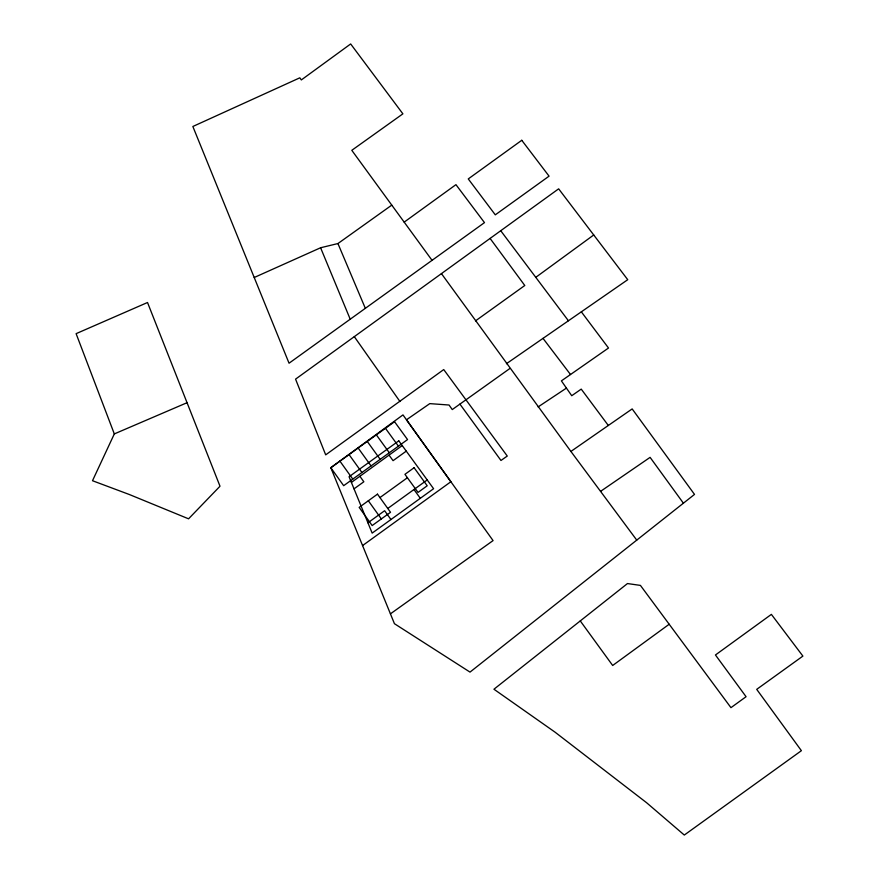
<?xml version="1.0" encoding="UTF-8"?>
<svg xmlns="http://www.w3.org/2000/svg" width="879" height="879" viewBox="0 0 879 879"><rect width="100%" height="100%" fill="white"/><g stroke="black" fill="none" stroke-linecap="round" stroke-linejoin="round"><path stroke-width="1.32" d="M114.314 433.918L92.504 480.725L129.268 494.481L188.567 518.819L220.003 486.23L147.518 302.508L76.11 333.657L114.314 433.918L186.974 402.736M441.434 273.611L570.91 451.443L632.166 408.922L694.509 494.405L470.012 672.105L394.44 623.694L330.823 467.716L402.978 414.899L450.883 481.736L362.577 545.573M580.272 620.915L627.474 583.557L640.428 585.403L730.954 707.661L746.073 696.706L715.451 654.976L771.388 614.377L802.89 656.097L756.709 689.356L801.395 750.688L684.301 835.05L646.592 802.714L555.045 732.163L493.943 689.224L580.272 620.915L612.674 665.48L669.194 624.244M535.772 277.346L593.732 234.979L627.738 279.698L506.414 363.719M593.732 234.979L558.648 188.831L295.564 379.135L325.691 454.85L443.73 369.565L507.271 456.047L500.975 460.475L459.915 404.109M404.175 222.134L455.948 184.656L484.483 222.618L289.048 363.214L192.853 126.488L299.816 77.824L301.332 79.934L350.666 43.95L402.89 113.841L351.798 150.32L432.05 260.327M351.402 482.439L402.219 445.565M354.028 488.856L363.84 481.769L359.885 476.275M406.274 451.136L393.067 460.662L389.045 455.124M379.948 497.58L407.406 477.736M367.927 522.796L384.628 510.721L390.946 519.533M387.771 508.458L427.216 479.945M475.517 320.868L524.785 285.499L490.097 238.429M254.218 277.5L320.593 247.757L337.932 243.549L391.759 205.137M390.43 613.85L493.064 540.596L406.483 419.788L429.787 403.626L449.059 405.021L452.256 409.57L509.864 368.51M608.323 425.48L581.228 389.111L571.735 395.715L561.406 380.871L608.51 348.018L581.338 311.825M600.555 491.372L650.097 457.366L683.401 503.184M538.124 406.911L566.439 388.1M543.013 338.371L570.504 374.52M500.733 230.727L568.427 320.769M570.91 451.443L636.748 540.113M385.452 428.293L398.429 446.158M376.355 434.863L389.309 452.751M413.965 489.526L420.316 498.305M367.257 441.423L380.189 459.332M358.149 447.993L371.059 465.925M349.04 454.564L361.928 472.506M339.931 461.145L352.798 479.099M368.334 500.766L381.343 518.929M354.303 336.646L399.967 401.538M337.932 243.549L365.334 308.331M320.593 247.757L350.216 319.209M521.763 140.288L468.265 178.92L495.295 214.839L549.067 176.152L521.763 140.288M394.55 421.733L330.812 467.716L343.667 485.691L407.548 439.577L394.55 421.733M398.791 440.84L349.062 476.737L372.158 533.113L433.589 488.713L398.791 440.84M377.487 494.152L359.17 507.381L372.169 525.554L390.518 512.292L377.487 494.152M414.086 467.716L404.944 474.33L418.041 492.405L427.205 485.779L414.086 467.716"/></g></svg>
